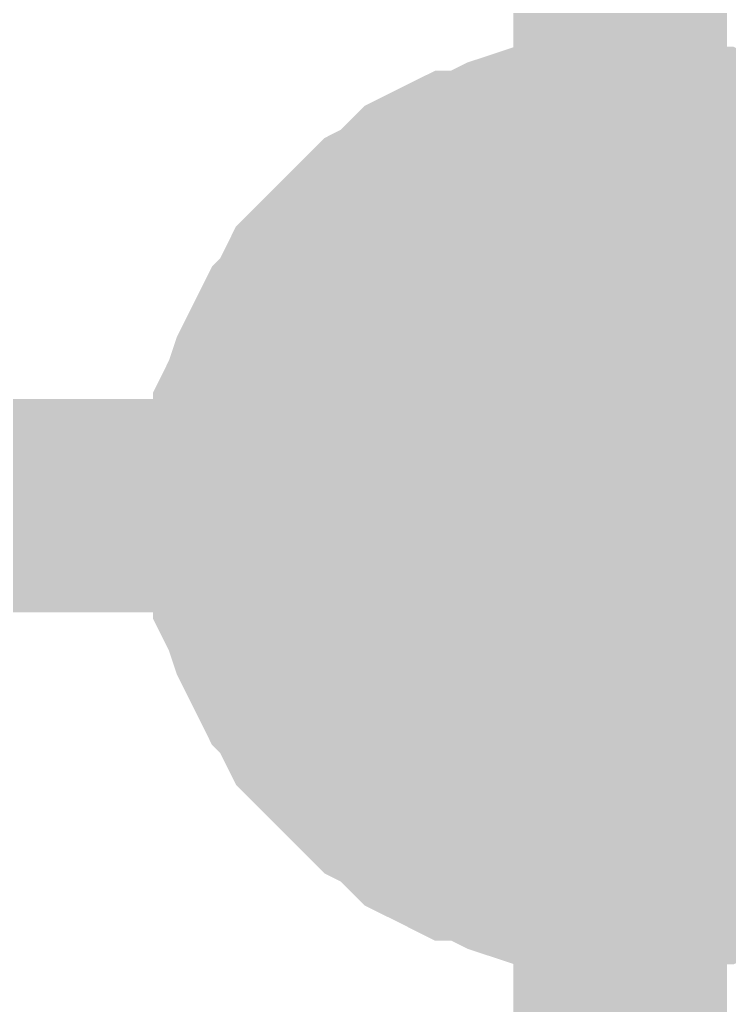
# Model space of a CAD drawing. Header units: inches. Extents: x 0 to 432, y 0 to 280.
# Drawn here: x 263.328 to 264.323, y 146.613 to 147.996 of the extents above; entities that cross this region are included whole.
import ezdxf

# ---------------------------------------------------------------- set-up
doc = ezdxf.new("R2010")
doc.units = ezdxf.units.IN
doc.layers.add('Sheet', color=255, linetype='Continuous')

msp = doc.modelspace()

# ---------------------------------------------------------------- linework, layer by layer
at = {"layer": 'Sheet'}
for points in [[(264.1698, 147.3139, 0.2997, 0.2997, 0), (264.1698, 149.8518, 0.2997, 0.2997, 0)], [(263.6532, 147.3139, 0.2997, 0.2997, 0), (263.6532, 147.3363, 0.2997, 0.2997, 0), (263.6532, 147.37, 0.2997, 0.2997, 0), (263.6644, 147.3925, 0.2997, 0.2997, 0), (263.6644, 147.4149, 0.2997, 0.2997, 0), (263.6644, 147.4374, 0.2997, 0.2997, 0), (263.6756, 147.4599, 0.2997, 0.2997, 0), (263.6869, 147.4936, 0.2997, 0.2997, 0), (263.6981, 147.516, 0.2997, 0.2997, 0), (263.7093, 147.5385, 0.2997, 0.2997, 0), (263.7205, 147.5609, 0.2997, 0.2997, 0), (263.7318, 147.5722, 0.2997, 0.2997, 0), (263.743, 147.5946, 0.2997, 0.2997, 0), (263.7542, 147.6171, 0.2997, 0.2997, 0), (263.7767, 147.6395, 0.2997, 0.2997, 0), (263.7879, 147.6508, 0.2997, 0.2997, 0), (263.8104, 147.6732, 0.2997, 0.2997, 0), (263.8216, 147.6845, 0.2997, 0.2997, 0), (263.8441, 147.7069, 0.2997, 0.2997, 0), (263.8665, 147.7182, 0.2997, 0.2997, 0), (263.8778, 147.7294, 0.2997, 0.2997, 0), (263.9002, 147.7518, 0.2997, 0.2997, 0), (263.9227, 147.7631, 0.2997, 0.2997, 0), (263.9452, 147.7743, 0.2997, 0.2997, 0), (263.9676, 147.7743, 0.2997, 0.2997, 0), (263.9901, 147.7855, 0.2997, 0.2997, 0), (264.0125, 147.7968, 0.2997, 0.2997, 0), (264.0462, 147.808, 0.2997, 0.2997, 0), (264.0687, 147.808, 0.2997, 0.2997, 0), (264.0912, 147.808, 0.2997, 0.2997, 0), (264.1136, 147.8192, 0.2997, 0.2997, 0), (264.1473, 147.8192, 0.2997, 0.2997, 0), (264.1698, 147.8192, 0.2997, 0.2997, 0)], [(263.6532, 147.3139, 0.2997, 0.2997, 0), (263.6532, 147.3363, 0.2997, 0.2997, 0), (263.6532, 147.37, 0.2997, 0.2997, 0), (263.6644, 147.3925, 0.2997, 0.2997, 0), (263.6644, 147.4149, 0.2997, 0.2997, 0), (263.6644, 147.4374, 0.2997, 0.2997, 0), (263.6756, 147.4599, 0.2997, 0.2997, 0), (263.6869, 147.4936, 0.2997, 0.2997, 0), (263.6981, 147.516, 0.2997, 0.2997, 0), (263.7093, 147.5385, 0.2997, 0.2997, 0), (263.7205, 147.5609, 0.2997, 0.2997, 0), (263.7318, 147.5722, 0.2997, 0.2997, 0), (263.743, 147.5946, 0.2997, 0.2997, 0), (263.7542, 147.6171, 0.2997, 0.2997, 0), (263.7767, 147.6395, 0.2997, 0.2997, 0), (263.7879, 147.6508, 0.2997, 0.2997, 0), (263.8104, 147.6732, 0.2997, 0.2997, 0), (263.8216, 147.6845, 0.2997, 0.2997, 0), (263.8441, 147.7069, 0.2997, 0.2997, 0), (263.8665, 147.7182, 0.2997, 0.2997, 0), (263.8778, 147.7294, 0.2997, 0.2997, 0), (263.9002, 147.7518, 0.2997, 0.2997, 0), (263.9227, 147.7631, 0.2997, 0.2997, 0), (263.9452, 147.7743, 0.2997, 0.2997, 0), (263.9676, 147.7743, 0.2997, 0.2997, 0), (263.9901, 147.7855, 0.2997, 0.2997, 0), (264.0125, 147.7968, 0.2997, 0.2997, 0), (264.0462, 147.808, 0.2997, 0.2997, 0), (264.0687, 147.808, 0.2997, 0.2997, 0), (264.0912, 147.808, 0.2997, 0.2997, 0), (264.1136, 147.8192, 0.2997, 0.2997, 0), (264.1473, 147.8192, 0.2997, 0.2997, 0), (264.1698, 147.8192, 0.2997, 0.2997, 0)], [(263.6532, 147.3139, 0.2997, 0.2997, 0), (263.6532, 147.3363, 0.2997, 0.2997, 0), (263.6532, 147.37, 0.2997, 0.2997, 0), (263.6644, 147.3925, 0.2997, 0.2997, 0), (263.6644, 147.4149, 0.2997, 0.2997, 0), (263.6644, 147.4374, 0.2997, 0.2997, 0), (263.6756, 147.4599, 0.2997, 0.2997, 0), (263.6869, 147.4936, 0.2997, 0.2997, 0), (263.6981, 147.516, 0.2997, 0.2997, 0), (263.7093, 147.5385, 0.2997, 0.2997, 0), (263.7205, 147.5609, 0.2997, 0.2997, 0), (263.7318, 147.5722, 0.2997, 0.2997, 0), (263.743, 147.5946, 0.2997, 0.2997, 0), (263.7542, 147.6171, 0.2997, 0.2997, 0), (263.7767, 147.6395, 0.2997, 0.2997, 0), (263.7879, 147.6508, 0.2997, 0.2997, 0), (263.8104, 147.6732, 0.2997, 0.2997, 0), (263.8216, 147.6845, 0.2997, 0.2997, 0), (263.8441, 147.7069, 0.2997, 0.2997, 0), (263.8665, 147.7182, 0.2997, 0.2997, 0), (263.8778, 147.7294, 0.2997, 0.2997, 0), (263.9002, 147.7518, 0.2997, 0.2997, 0), (263.9227, 147.7631, 0.2997, 0.2997, 0), (263.9452, 147.7743, 0.2997, 0.2997, 0), (263.9676, 147.7743, 0.2997, 0.2997, 0), (263.9901, 147.7855, 0.2997, 0.2997, 0), (264.0125, 147.7968, 0.2997, 0.2997, 0), (264.0462, 147.808, 0.2997, 0.2997, 0), (264.0687, 147.808, 0.2997, 0.2997, 0), (264.0912, 147.808, 0.2997, 0.2997, 0), (264.1136, 147.8192, 0.2997, 0.2997, 0), (264.1473, 147.8192, 0.2997, 0.2997, 0), (264.1698, 147.8192, 0.2997, 0.2997, 0)], [(263.6532, 147.3139, 0.2997, 0.2997, 0), (263.6532, 147.3363, 0.2997, 0.2997, 0), (263.6532, 147.37, 0.2997, 0.2997, 0), (263.6644, 147.3925, 0.2997, 0.2997, 0), (263.6644, 147.4149, 0.2997, 0.2997, 0), (263.6644, 147.4374, 0.2997, 0.2997, 0), (263.6756, 147.4599, 0.2997, 0.2997, 0), (263.6869, 147.4936, 0.2997, 0.2997, 0), (263.6981, 147.516, 0.2997, 0.2997, 0), (263.7093, 147.5385, 0.2997, 0.2997, 0), (263.7205, 147.5609, 0.2997, 0.2997, 0), (263.7318, 147.5722, 0.2997, 0.2997, 0), (263.743, 147.5946, 0.2997, 0.2997, 0), (263.7542, 147.6171, 0.2997, 0.2997, 0), (263.7767, 147.6395, 0.2997, 0.2997, 0), (263.7879, 147.6508, 0.2997, 0.2997, 0), (263.8104, 147.6732, 0.2997, 0.2997, 0), (263.8216, 147.6845, 0.2997, 0.2997, 0), (263.8441, 147.7069, 0.2997, 0.2997, 0), (263.8665, 147.7182, 0.2997, 0.2997, 0), (263.8778, 147.7294, 0.2997, 0.2997, 0), (263.9002, 147.7518, 0.2997, 0.2997, 0), (263.9227, 147.7631, 0.2997, 0.2997, 0), (263.9452, 147.7743, 0.2997, 0.2997, 0), (263.9676, 147.7743, 0.2997, 0.2997, 0), (263.9901, 147.7855, 0.2997, 0.2997, 0), (264.0125, 147.7968, 0.2997, 0.2997, 0), (264.0462, 147.808, 0.2997, 0.2997, 0), (264.0687, 147.808, 0.2997, 0.2997, 0), (264.0912, 147.808, 0.2997, 0.2997, 0), (264.1136, 147.8192, 0.2997, 0.2997, 0), (264.1473, 147.8192, 0.2997, 0.2997, 0), (264.1698, 147.8192, 0.2997, 0.2997, 0)], [(264.1698, 147.8192, 0.2997, 0.2997, 0), (264.1698, 147.8192, 0.2997, 0.2997, 0)], [(264.1698, 147.8192, 0.2997, 0.2997, 0), (264.1922, 147.8192, 0.2997, 0.2997, 0), (264.2259, 147.8192, 0.2997, 0.2997, 0), (264.2484, 147.808, 0.2997, 0.2997, 0), (264.2709, 147.808, 0.2997, 0.2997, 0), (264.2933, 147.808, 0.2997, 0.2997, 0), (264.3158, 147.7968, 0.2997, 0.2997, 0), (264.3495, 147.7855, 0.2997, 0.2997, 0), (264.3719, 147.7743, 0.2997, 0.2997, 0), (264.3944, 147.7743, 0.2997, 0.2997, 0), (264.4169, 147.7631, 0.2997, 0.2997, 0), (264.4281, 147.7518, 0.2997, 0.2997, 0), (264.4505, 147.7294, 0.2997, 0.2997, 0), (264.473, 147.7182, 0.2997, 0.2997, 0)], [(264.1698, 147.8192, 0.2997, 0.2997, 0), (264.1698, 147.8192, 0.2997, 0.2997, 0)], [(264.1698, 147.8192, 0.2997, 0.2997, 0), (264.1922, 147.8192, 0.2997, 0.2997, 0), (264.2259, 147.8192, 0.2997, 0.2997, 0), (264.2484, 147.808, 0.2997, 0.2997, 0), (264.2709, 147.808, 0.2997, 0.2997, 0), (264.2933, 147.808, 0.2997, 0.2997, 0), (264.3158, 147.7968, 0.2997, 0.2997, 0), (264.3495, 147.7855, 0.2997, 0.2997, 0), (264.3719, 147.7743, 0.2997, 0.2997, 0), (264.3944, 147.7743, 0.2997, 0.2997, 0), (264.4169, 147.7631, 0.2997, 0.2997, 0), (264.4281, 147.7518, 0.2997, 0.2997, 0), (264.4505, 147.7294, 0.2997, 0.2997, 0), (264.473, 147.7182, 0.2997, 0.2997, 0)], [(264.1698, 147.8192, 0.2997, 0.2997, 0), (264.1698, 147.8192, 0.2997, 0.2997, 0)], [(264.1698, 147.8192, 0.2997, 0.2997, 0), (264.1922, 147.8192, 0.2997, 0.2997, 0), (264.2259, 147.8192, 0.2997, 0.2997, 0), (264.2484, 147.808, 0.2997, 0.2997, 0), (264.2709, 147.808, 0.2997, 0.2997, 0), (264.2933, 147.808, 0.2997, 0.2997, 0), (264.3158, 147.7968, 0.2997, 0.2997, 0), (264.3495, 147.7855, 0.2997, 0.2997, 0), (264.3719, 147.7743, 0.2997, 0.2997, 0), (264.3944, 147.7743, 0.2997, 0.2997, 0), (264.4169, 147.7631, 0.2997, 0.2997, 0), (264.4281, 147.7518, 0.2997, 0.2997, 0), (264.4505, 147.7294, 0.2997, 0.2997, 0), (264.473, 147.7182, 0.2997, 0.2997, 0)], [(264.1698, 147.8192, 0.2997, 0.2997, 0), (264.1698, 147.8192, 0.2997, 0.2997, 0)], [(264.1698, 147.8192, 0.2997, 0.2997, 0), (264.1922, 147.8192, 0.2997, 0.2997, 0), (264.2259, 147.8192, 0.2997, 0.2997, 0), (264.2484, 147.808, 0.2997, 0.2997, 0), (264.2709, 147.808, 0.2997, 0.2997, 0), (264.2933, 147.808, 0.2997, 0.2997, 0), (264.3158, 147.7968, 0.2997, 0.2997, 0), (264.3495, 147.7855, 0.2997, 0.2997, 0), (264.3719, 147.7743, 0.2997, 0.2997, 0), (264.3944, 147.7743, 0.2997, 0.2997, 0), (264.4169, 147.7631, 0.2997, 0.2997, 0), (264.4281, 147.7518, 0.2997, 0.2997, 0), (264.4505, 147.7294, 0.2997, 0.2997, 0), (264.473, 147.7182, 0.2997, 0.2997, 0)], [(263.6532, 147.3139, 0.0991, 0.0991, 0), (263.6532, 147.3363, 0.0991, 0.0991, 0), (263.6532, 147.37, 0.0991, 0.0991, 0), (263.6644, 147.3925, 0.0991, 0.0991, 0), (263.6644, 147.4149, 0.0991, 0.0991, 0), (263.6644, 147.4374, 0.0991, 0.0991, 0), (263.6756, 147.4599, 0.0991, 0.0991, 0), (263.6869, 147.4936, 0.0991, 0.0991, 0), (263.6981, 147.516, 0.0991, 0.0991, 0), (263.7093, 147.5385, 0.0991, 0.0991, 0), (263.7205, 147.5609, 0.0991, 0.0991, 0), (263.7318, 147.5722, 0.0991, 0.0991, 0), (263.743, 147.5946, 0.0991, 0.0991, 0), (263.7542, 147.6171, 0.0991, 0.0991, 0), (263.7767, 147.6395, 0.0991, 0.0991, 0), (263.7879, 147.6508, 0.0991, 0.0991, 0), (263.8104, 147.6732, 0.0991, 0.0991, 0), (263.8216, 147.6845, 0.0991, 0.0991, 0), (263.8441, 147.7069, 0.0991, 0.0991, 0), (263.8665, 147.7182, 0.0991, 0.0991, 0), (263.8778, 147.7294, 0.0991, 0.0991, 0), (263.9002, 147.7518, 0.0991, 0.0991, 0), (263.9227, 147.7631, 0.0991, 0.0991, 0), (263.9452, 147.7743, 0.0991, 0.0991, 0), (263.9676, 147.7743, 0.0991, 0.0991, 0), (263.9901, 147.7855, 0.0991, 0.0991, 0), (264.0125, 147.7968, 0.0991, 0.0991, 0), (264.0462, 147.808, 0.0991, 0.0991, 0), (264.0687, 147.808, 0.0991, 0.0991, 0), (264.0912, 147.808, 0.0991, 0.0991, 0), (264.1136, 147.8192, 0.0991, 0.0991, 0), (264.1473, 147.8192, 0.0991, 0.0991, 0), (264.1698, 147.8192, 0.0991, 0.0991, 0)], [(263.6532, 147.3139, 0.0991, 0.0991, 0), (263.6532, 147.3363, 0.0991, 0.0991, 0), (263.6532, 147.37, 0.0991, 0.0991, 0), (263.6644, 147.3925, 0.0991, 0.0991, 0), (263.6644, 147.4149, 0.0991, 0.0991, 0), (263.6644, 147.4374, 0.0991, 0.0991, 0), (263.6756, 147.4599, 0.0991, 0.0991, 0), (263.6869, 147.4936, 0.0991, 0.0991, 0), (263.6981, 147.516, 0.0991, 0.0991, 0), (263.7093, 147.5385, 0.0991, 0.0991, 0), (263.7205, 147.5609, 0.0991, 0.0991, 0), (263.7318, 147.5722, 0.0991, 0.0991, 0), (263.743, 147.5946, 0.0991, 0.0991, 0), (263.7542, 147.6171, 0.0991, 0.0991, 0), (263.7767, 147.6395, 0.0991, 0.0991, 0), (263.7879, 147.6508, 0.0991, 0.0991, 0), (263.8104, 147.6732, 0.0991, 0.0991, 0), (263.8216, 147.6845, 0.0991, 0.0991, 0), (263.8441, 147.7069, 0.0991, 0.0991, 0), (263.8665, 147.7182, 0.0991, 0.0991, 0), (263.8778, 147.7294, 0.0991, 0.0991, 0), (263.9002, 147.7518, 0.0991, 0.0991, 0), (263.9227, 147.7631, 0.0991, 0.0991, 0), (263.9452, 147.7743, 0.0991, 0.0991, 0), (263.9676, 147.7743, 0.0991, 0.0991, 0), (263.9901, 147.7855, 0.0991, 0.0991, 0), (264.0125, 147.7968, 0.0991, 0.0991, 0), (264.0462, 147.808, 0.0991, 0.0991, 0), (264.0687, 147.808, 0.0991, 0.0991, 0), (264.0912, 147.808, 0.0991, 0.0991, 0), (264.1136, 147.8192, 0.0991, 0.0991, 0), (264.1473, 147.8192, 0.0991, 0.0991, 0), (264.1698, 147.8192, 0.0991, 0.0991, 0)], [(263.6532, 147.3139, 0.0991, 0.0991, 0), (263.6532, 147.3363, 0.0991, 0.0991, 0), (263.6532, 147.37, 0.0991, 0.0991, 0), (263.6644, 147.3925, 0.0991, 0.0991, 0), (263.6644, 147.4149, 0.0991, 0.0991, 0), (263.6644, 147.4374, 0.0991, 0.0991, 0), (263.6756, 147.4599, 0.0991, 0.0991, 0), (263.6869, 147.4936, 0.0991, 0.0991, 0), (263.6981, 147.516, 0.0991, 0.0991, 0), (263.7093, 147.5385, 0.0991, 0.0991, 0), (263.7205, 147.5609, 0.0991, 0.0991, 0), (263.7318, 147.5722, 0.0991, 0.0991, 0), (263.743, 147.5946, 0.0991, 0.0991, 0), (263.7542, 147.6171, 0.0991, 0.0991, 0), (263.7767, 147.6395, 0.0991, 0.0991, 0), (263.7879, 147.6508, 0.0991, 0.0991, 0), (263.8104, 147.6732, 0.0991, 0.0991, 0), (263.8216, 147.6845, 0.0991, 0.0991, 0), (263.8441, 147.7069, 0.0991, 0.0991, 0), (263.8665, 147.7182, 0.0991, 0.0991, 0), (263.8778, 147.7294, 0.0991, 0.0991, 0), (263.9002, 147.7518, 0.0991, 0.0991, 0), (263.9227, 147.7631, 0.0991, 0.0991, 0), (263.9452, 147.7743, 0.0991, 0.0991, 0), (263.9676, 147.7743, 0.0991, 0.0991, 0), (263.9901, 147.7855, 0.0991, 0.0991, 0), (264.0125, 147.7968, 0.0991, 0.0991, 0), (264.0462, 147.808, 0.0991, 0.0991, 0), (264.0687, 147.808, 0.0991, 0.0991, 0), (264.0912, 147.808, 0.0991, 0.0991, 0), (264.1136, 147.8192, 0.0991, 0.0991, 0), (264.1473, 147.8192, 0.0991, 0.0991, 0), (264.1698, 147.8192, 0.0991, 0.0991, 0)], [(263.6532, 147.3139, 0.0991, 0.0991, 0), (263.6532, 147.3363, 0.0991, 0.0991, 0), (263.6532, 147.37, 0.0991, 0.0991, 0), (263.6644, 147.3925, 0.0991, 0.0991, 0), (263.6644, 147.4149, 0.0991, 0.0991, 0), (263.6644, 147.4374, 0.0991, 0.0991, 0), (263.6756, 147.4599, 0.0991, 0.0991, 0), (263.6869, 147.4936, 0.0991, 0.0991, 0), (263.6981, 147.516, 0.0991, 0.0991, 0), (263.7093, 147.5385, 0.0991, 0.0991, 0), (263.7205, 147.5609, 0.0991, 0.0991, 0), (263.7318, 147.5722, 0.0991, 0.0991, 0), (263.743, 147.5946, 0.0991, 0.0991, 0), (263.7542, 147.6171, 0.0991, 0.0991, 0), (263.7767, 147.6395, 0.0991, 0.0991, 0), (263.7879, 147.6508, 0.0991, 0.0991, 0), (263.8104, 147.6732, 0.0991, 0.0991, 0), (263.8216, 147.6845, 0.0991, 0.0991, 0), (263.8441, 147.7069, 0.0991, 0.0991, 0), (263.8665, 147.7182, 0.0991, 0.0991, 0), (263.8778, 147.7294, 0.0991, 0.0991, 0), (263.9002, 147.7518, 0.0991, 0.0991, 0), (263.9227, 147.7631, 0.0991, 0.0991, 0), (263.9452, 147.7743, 0.0991, 0.0991, 0), (263.9676, 147.7743, 0.0991, 0.0991, 0), (263.9901, 147.7855, 0.0991, 0.0991, 0), (264.0125, 147.7968, 0.0991, 0.0991, 0), (264.0462, 147.808, 0.0991, 0.0991, 0), (264.0687, 147.808, 0.0991, 0.0991, 0), (264.0912, 147.808, 0.0991, 0.0991, 0), (264.1136, 147.8192, 0.0991, 0.0991, 0), (264.1473, 147.8192, 0.0991, 0.0991, 0), (264.1698, 147.8192, 0.0991, 0.0991, 0)], [(264.1698, 147.8192, 0.0991, 0.0991, 0), (264.1698, 147.8192, 0.0991, 0.0991, 0)], [(264.1698, 147.8192, 0.0991, 0.0991, 0), (264.1922, 147.8192, 0.0991, 0.0991, 0), (264.2259, 147.8192, 0.0991, 0.0991, 0), (264.2484, 147.808, 0.0991, 0.0991, 0), (264.2709, 147.808, 0.0991, 0.0991, 0), (264.2933, 147.808, 0.0991, 0.0991, 0), (264.3158, 147.7968, 0.0991, 0.0991, 0), (264.3495, 147.7855, 0.0991, 0.0991, 0), (264.3719, 147.7743, 0.0991, 0.0991, 0), (264.3944, 147.7743, 0.0991, 0.0991, 0)], [(264.1698, 147.8192, 0.0991, 0.0991, 0), (264.1698, 147.8192, 0.0991, 0.0991, 0)], [(264.1698, 147.8192, 0.0991, 0.0991, 0), (264.1922, 147.8192, 0.0991, 0.0991, 0), (264.2259, 147.8192, 0.0991, 0.0991, 0), (264.2484, 147.808, 0.0991, 0.0991, 0), (264.2709, 147.808, 0.0991, 0.0991, 0), (264.2933, 147.808, 0.0991, 0.0991, 0), (264.3158, 147.7968, 0.0991, 0.0991, 0), (264.3495, 147.7855, 0.0991, 0.0991, 0), (264.3719, 147.7743, 0.0991, 0.0991, 0), (264.3944, 147.7743, 0.0991, 0.0991, 0)], [(264.1698, 147.8192, 0.0991, 0.0991, 0), (264.1698, 147.8192, 0.0991, 0.0991, 0)], [(264.1698, 147.8192, 0.0991, 0.0991, 0), (264.1922, 147.8192, 0.0991, 0.0991, 0), (264.2259, 147.8192, 0.0991, 0.0991, 0), (264.2484, 147.808, 0.0991, 0.0991, 0), (264.2709, 147.808, 0.0991, 0.0991, 0), (264.2933, 147.808, 0.0991, 0.0991, 0), (264.3158, 147.7968, 0.0991, 0.0991, 0), (264.3495, 147.7855, 0.0991, 0.0991, 0), (264.3719, 147.7743, 0.0991, 0.0991, 0), (264.3944, 147.7743, 0.0991, 0.0991, 0)], [(264.1698, 147.8192, 0.0991, 0.0991, 0), (264.1698, 147.8192, 0.0991, 0.0991, 0)], [(264.1698, 147.8192, 0.0991, 0.0991, 0), (264.1922, 147.8192, 0.0991, 0.0991, 0), (264.2259, 147.8192, 0.0991, 0.0991, 0), (264.2484, 147.808, 0.0991, 0.0991, 0), (264.2709, 147.808, 0.0991, 0.0991, 0), (264.2933, 147.808, 0.0991, 0.0991, 0), (264.3158, 147.7968, 0.0991, 0.0991, 0), (264.3495, 147.7855, 0.0991, 0.0991, 0), (264.3719, 147.7743, 0.0991, 0.0991, 0), (264.3944, 147.7743, 0.0991, 0.0991, 0)], [(252.4786, 147.3139, 0.2997, 0.2997, 0), (264.1698, 147.3139, 0.2997, 0.2997, 0), (264.1698, 141.9797, 0.2997, 0.2997, 0)], [(264.1698, 146.8085, 0.2997, 0.2997, 0), (264.1473, 146.8085, 0.2997, 0.2997, 0), (264.1136, 146.8085, 0.2997, 0.2997, 0), (264.0912, 146.8198, 0.2997, 0.2997, 0), (264.0687, 146.8198, 0.2997, 0.2997, 0), (264.0462, 146.8198, 0.2997, 0.2997, 0), (264.0125, 146.831, 0.2997, 0.2997, 0), (263.9901, 146.8422, 0.2997, 0.2997, 0), (263.9676, 146.8534, 0.2997, 0.2997, 0), (263.9452, 146.8534, 0.2997, 0.2997, 0), (263.9227, 146.8647, 0.2997, 0.2997, 0), (263.9002, 146.8759, 0.2997, 0.2997, 0), (263.8778, 146.8984, 0.2997, 0.2997, 0), (263.8665, 146.9096, 0.2997, 0.2997, 0), (263.8441, 146.9208, 0.2997, 0.2997, 0), (263.8216, 146.9433, 0.2997, 0.2997, 0), (263.8104, 146.9545, 0.2997, 0.2997, 0), (263.7879, 146.977, 0.2997, 0.2997, 0), (263.7767, 146.9882, 0.2997, 0.2997, 0), (263.7542, 147.0107, 0.2997, 0.2997, 0), (263.743, 147.0331, 0.2997, 0.2997, 0), (263.7318, 147.0556, 0.2997, 0.2997, 0), (263.7205, 147.0668, 0.2997, 0.2997, 0), (263.7093, 147.0893, 0.2997, 0.2997, 0), (263.6981, 147.1117, 0.2997, 0.2997, 0), (263.6869, 147.1342, 0.2997, 0.2997, 0), (263.6756, 147.1679, 0.2997, 0.2997, 0), (263.6644, 147.1903, 0.2997, 0.2997, 0), (263.6644, 147.2128, 0.2997, 0.2997, 0), (263.6644, 147.2353, 0.2997, 0.2997, 0), (263.6532, 147.2577, 0.2997, 0.2997, 0), (263.6532, 147.2914, 0.2997, 0.2997, 0), (263.6532, 147.3139, 0.2997, 0.2997, 0)], [(263.6532, 147.3139, 0.2997, 0.2997, 0), (263.6532, 147.3139, 0.2997, 0.2997, 0)], [(264.1698, 146.8085, 0.2997, 0.2997, 0), (264.1473, 146.8085, 0.2997, 0.2997, 0), (264.1136, 146.8085, 0.2997, 0.2997, 0), (264.0912, 146.8198, 0.2997, 0.2997, 0), (264.0687, 146.8198, 0.2997, 0.2997, 0), (264.0462, 146.8198, 0.2997, 0.2997, 0), (264.0125, 146.831, 0.2997, 0.2997, 0), (263.9901, 146.8422, 0.2997, 0.2997, 0), (263.9676, 146.8534, 0.2997, 0.2997, 0), (263.9452, 146.8534, 0.2997, 0.2997, 0), (263.9227, 146.8647, 0.2997, 0.2997, 0), (263.9002, 146.8759, 0.2997, 0.2997, 0), (263.8778, 146.8984, 0.2997, 0.2997, 0), (263.8665, 146.9096, 0.2997, 0.2997, 0), (263.8441, 146.9208, 0.2997, 0.2997, 0), (263.8216, 146.9433, 0.2997, 0.2997, 0), (263.8104, 146.9545, 0.2997, 0.2997, 0), (263.7879, 146.977, 0.2997, 0.2997, 0), (263.7767, 146.9882, 0.2997, 0.2997, 0), (263.7542, 147.0107, 0.2997, 0.2997, 0), (263.743, 147.0331, 0.2997, 0.2997, 0), (263.7318, 147.0556, 0.2997, 0.2997, 0), (263.7205, 147.0668, 0.2997, 0.2997, 0), (263.7093, 147.0893, 0.2997, 0.2997, 0), (263.6981, 147.1117, 0.2997, 0.2997, 0), (263.6869, 147.1342, 0.2997, 0.2997, 0), (263.6756, 147.1679, 0.2997, 0.2997, 0), (263.6644, 147.1903, 0.2997, 0.2997, 0), (263.6644, 147.2128, 0.2997, 0.2997, 0), (263.6644, 147.2353, 0.2997, 0.2997, 0), (263.6532, 147.2577, 0.2997, 0.2997, 0), (263.6532, 147.2914, 0.2997, 0.2997, 0), (263.6532, 147.3139, 0.2997, 0.2997, 0)], [(263.6532, 147.3139, 0.2997, 0.2997, 0), (263.6532, 147.3139, 0.2997, 0.2997, 0)], [(264.1698, 146.8085, 0.2997, 0.2997, 0), (264.1473, 146.8085, 0.2997, 0.2997, 0), (264.1136, 146.8085, 0.2997, 0.2997, 0), (264.0912, 146.8198, 0.2997, 0.2997, 0), (264.0687, 146.8198, 0.2997, 0.2997, 0), (264.0462, 146.8198, 0.2997, 0.2997, 0), (264.0125, 146.831, 0.2997, 0.2997, 0), (263.9901, 146.8422, 0.2997, 0.2997, 0), (263.9676, 146.8534, 0.2997, 0.2997, 0), (263.9452, 146.8534, 0.2997, 0.2997, 0), (263.9227, 146.8647, 0.2997, 0.2997, 0), (263.9002, 146.8759, 0.2997, 0.2997, 0), (263.8778, 146.8984, 0.2997, 0.2997, 0), (263.8665, 146.9096, 0.2997, 0.2997, 0), (263.8441, 146.9208, 0.2997, 0.2997, 0), (263.8216, 146.9433, 0.2997, 0.2997, 0), (263.8104, 146.9545, 0.2997, 0.2997, 0), (263.7879, 146.977, 0.2997, 0.2997, 0), (263.7767, 146.9882, 0.2997, 0.2997, 0), (263.7542, 147.0107, 0.2997, 0.2997, 0), (263.743, 147.0331, 0.2997, 0.2997, 0), (263.7318, 147.0556, 0.2997, 0.2997, 0), (263.7205, 147.0668, 0.2997, 0.2997, 0), (263.7093, 147.0893, 0.2997, 0.2997, 0), (263.6981, 147.1117, 0.2997, 0.2997, 0), (263.6869, 147.1342, 0.2997, 0.2997, 0), (263.6756, 147.1679, 0.2997, 0.2997, 0), (263.6644, 147.1903, 0.2997, 0.2997, 0), (263.6644, 147.2128, 0.2997, 0.2997, 0), (263.6644, 147.2353, 0.2997, 0.2997, 0), (263.6532, 147.2577, 0.2997, 0.2997, 0), (263.6532, 147.2914, 0.2997, 0.2997, 0), (263.6532, 147.3139, 0.2997, 0.2997, 0)], [(263.6532, 147.3139, 0.2997, 0.2997, 0), (263.6532, 147.3139, 0.2997, 0.2997, 0)], [(264.1698, 146.8085, 0.2997, 0.2997, 0), (264.1473, 146.8085, 0.2997, 0.2997, 0), (264.1136, 146.8085, 0.2997, 0.2997, 0), (264.0912, 146.8198, 0.2997, 0.2997, 0), (264.0687, 146.8198, 0.2997, 0.2997, 0), (264.0462, 146.8198, 0.2997, 0.2997, 0), (264.0125, 146.831, 0.2997, 0.2997, 0), (263.9901, 146.8422, 0.2997, 0.2997, 0), (263.9676, 146.8534, 0.2997, 0.2997, 0), (263.9452, 146.8534, 0.2997, 0.2997, 0), (263.9227, 146.8647, 0.2997, 0.2997, 0), (263.9002, 146.8759, 0.2997, 0.2997, 0), (263.8778, 146.8984, 0.2997, 0.2997, 0), (263.8665, 146.9096, 0.2997, 0.2997, 0), (263.8441, 146.9208, 0.2997, 0.2997, 0), (263.8216, 146.9433, 0.2997, 0.2997, 0), (263.8104, 146.9545, 0.2997, 0.2997, 0), (263.7879, 146.977, 0.2997, 0.2997, 0), (263.7767, 146.9882, 0.2997, 0.2997, 0), (263.7542, 147.0107, 0.2997, 0.2997, 0), (263.743, 147.0331, 0.2997, 0.2997, 0), (263.7318, 147.0556, 0.2997, 0.2997, 0), (263.7205, 147.0668, 0.2997, 0.2997, 0), (263.7093, 147.0893, 0.2997, 0.2997, 0), (263.6981, 147.1117, 0.2997, 0.2997, 0), (263.6869, 147.1342, 0.2997, 0.2997, 0), (263.6756, 147.1679, 0.2997, 0.2997, 0), (263.6644, 147.1903, 0.2997, 0.2997, 0), (263.6644, 147.2128, 0.2997, 0.2997, 0), (263.6644, 147.2353, 0.2997, 0.2997, 0), (263.6532, 147.2577, 0.2997, 0.2997, 0), (263.6532, 147.2914, 0.2997, 0.2997, 0), (263.6532, 147.3139, 0.2997, 0.2997, 0)], [(263.6532, 147.3139, 0.2997, 0.2997, 0), (263.6532, 147.3139, 0.2997, 0.2997, 0)], [(264.1698, 146.8085, 0.0991, 0.0991, 0), (264.1473, 146.8085, 0.0991, 0.0991, 0), (264.1136, 146.8085, 0.0991, 0.0991, 0), (264.0912, 146.8198, 0.0991, 0.0991, 0), (264.0687, 146.8198, 0.0991, 0.0991, 0), (264.0462, 146.8198, 0.0991, 0.0991, 0), (264.0125, 146.831, 0.0991, 0.0991, 0), (263.9901, 146.8422, 0.0991, 0.0991, 0), (263.9676, 146.8534, 0.0991, 0.0991, 0), (263.9452, 146.8534, 0.0991, 0.0991, 0), (263.9227, 146.8647, 0.0991, 0.0991, 0), (263.9002, 146.8759, 0.0991, 0.0991, 0), (263.8778, 146.8984, 0.0991, 0.0991, 0), (263.8665, 146.9096, 0.0991, 0.0991, 0), (263.8441, 146.9208, 0.0991, 0.0991, 0), (263.8216, 146.9433, 0.0991, 0.0991, 0), (263.8104, 146.9545, 0.0991, 0.0991, 0), (263.7879, 146.977, 0.0991, 0.0991, 0), (263.7767, 146.9882, 0.0991, 0.0991, 0), (263.7542, 147.0107, 0.0991, 0.0991, 0), (263.743, 147.0331, 0.0991, 0.0991, 0), (263.7318, 147.0556, 0.0991, 0.0991, 0), (263.7205, 147.0668, 0.0991, 0.0991, 0), (263.7093, 147.0893, 0.0991, 0.0991, 0), (263.6981, 147.1117, 0.0991, 0.0991, 0), (263.6869, 147.1342, 0.0991, 0.0991, 0), (263.6756, 147.1679, 0.0991, 0.0991, 0), (263.6644, 147.1903, 0.0991, 0.0991, 0), (263.6644, 147.2128, 0.0991, 0.0991, 0), (263.6644, 147.2353, 0.0991, 0.0991, 0), (263.6532, 147.2577, 0.0991, 0.0991, 0), (263.6532, 147.2914, 0.0991, 0.0991, 0), (263.6532, 147.3139, 0.0991, 0.0991, 0)], [(263.6532, 147.3139, 0.0991, 0.0991, 0), (263.6532, 147.3139, 0.0991, 0.0991, 0)], [(264.1698, 146.8085, 0.0991, 0.0991, 0), (264.1473, 146.8085, 0.0991, 0.0991, 0), (264.1136, 146.8085, 0.0991, 0.0991, 0), (264.0912, 146.8198, 0.0991, 0.0991, 0), (264.0687, 146.8198, 0.0991, 0.0991, 0), (264.0462, 146.8198, 0.0991, 0.0991, 0), (264.0125, 146.831, 0.0991, 0.0991, 0), (263.9901, 146.8422, 0.0991, 0.0991, 0), (263.9676, 146.8534, 0.0991, 0.0991, 0), (263.9452, 146.8534, 0.0991, 0.0991, 0), (263.9227, 146.8647, 0.0991, 0.0991, 0), (263.9002, 146.8759, 0.0991, 0.0991, 0), (263.8778, 146.8984, 0.0991, 0.0991, 0), (263.8665, 146.9096, 0.0991, 0.0991, 0), (263.8441, 146.9208, 0.0991, 0.0991, 0), (263.8216, 146.9433, 0.0991, 0.0991, 0), (263.8104, 146.9545, 0.0991, 0.0991, 0), (263.7879, 146.977, 0.0991, 0.0991, 0), (263.7767, 146.9882, 0.0991, 0.0991, 0), (263.7542, 147.0107, 0.0991, 0.0991, 0), (263.743, 147.0331, 0.0991, 0.0991, 0), (263.7318, 147.0556, 0.0991, 0.0991, 0), (263.7205, 147.0668, 0.0991, 0.0991, 0), (263.7093, 147.0893, 0.0991, 0.0991, 0), (263.6981, 147.1117, 0.0991, 0.0991, 0), (263.6869, 147.1342, 0.0991, 0.0991, 0), (263.6756, 147.1679, 0.0991, 0.0991, 0), (263.6644, 147.1903, 0.0991, 0.0991, 0), (263.6644, 147.2128, 0.0991, 0.0991, 0), (263.6644, 147.2353, 0.0991, 0.0991, 0), (263.6532, 147.2577, 0.0991, 0.0991, 0), (263.6532, 147.2914, 0.0991, 0.0991, 0), (263.6532, 147.3139, 0.0991, 0.0991, 0)], [(263.6532, 147.3139, 0.0991, 0.0991, 0), (263.6532, 147.3139, 0.0991, 0.0991, 0)], [(264.1698, 146.8085, 0.0991, 0.0991, 0), (264.1473, 146.8085, 0.0991, 0.0991, 0), (264.1136, 146.8085, 0.0991, 0.0991, 0), (264.0912, 146.8198, 0.0991, 0.0991, 0), (264.0687, 146.8198, 0.0991, 0.0991, 0), (264.0462, 146.8198, 0.0991, 0.0991, 0), (264.0125, 146.831, 0.0991, 0.0991, 0), (263.9901, 146.8422, 0.0991, 0.0991, 0), (263.9676, 146.8534, 0.0991, 0.0991, 0), (263.9452, 146.8534, 0.0991, 0.0991, 0), (263.9227, 146.8647, 0.0991, 0.0991, 0), (263.9002, 146.8759, 0.0991, 0.0991, 0), (263.8778, 146.8984, 0.0991, 0.0991, 0), (263.8665, 146.9096, 0.0991, 0.0991, 0), (263.8441, 146.9208, 0.0991, 0.0991, 0), (263.8216, 146.9433, 0.0991, 0.0991, 0), (263.8104, 146.9545, 0.0991, 0.0991, 0), (263.7879, 146.977, 0.0991, 0.0991, 0), (263.7767, 146.9882, 0.0991, 0.0991, 0), (263.7542, 147.0107, 0.0991, 0.0991, 0), (263.743, 147.0331, 0.0991, 0.0991, 0), (263.7318, 147.0556, 0.0991, 0.0991, 0), (263.7205, 147.0668, 0.0991, 0.0991, 0), (263.7093, 147.0893, 0.0991, 0.0991, 0), (263.6981, 147.1117, 0.0991, 0.0991, 0), (263.6869, 147.1342, 0.0991, 0.0991, 0), (263.6756, 147.1679, 0.0991, 0.0991, 0), (263.6644, 147.1903, 0.0991, 0.0991, 0), (263.6644, 147.2128, 0.0991, 0.0991, 0), (263.6644, 147.2353, 0.0991, 0.0991, 0), (263.6532, 147.2577, 0.0991, 0.0991, 0), (263.6532, 147.2914, 0.0991, 0.0991, 0), (263.6532, 147.3139, 0.0991, 0.0991, 0)], [(263.6532, 147.3139, 0.0991, 0.0991, 0), (263.6532, 147.3139, 0.0991, 0.0991, 0)], [(264.1698, 146.8085, 0.0991, 0.0991, 0), (264.1473, 146.8085, 0.0991, 0.0991, 0), (264.1136, 146.8085, 0.0991, 0.0991, 0), (264.0912, 146.8198, 0.0991, 0.0991, 0), (264.0687, 146.8198, 0.0991, 0.0991, 0), (264.0462, 146.8198, 0.0991, 0.0991, 0), (264.0125, 146.831, 0.0991, 0.0991, 0), (263.9901, 146.8422, 0.0991, 0.0991, 0), (263.9676, 146.8534, 0.0991, 0.0991, 0), (263.9452, 146.8534, 0.0991, 0.0991, 0), (263.9227, 146.8647, 0.0991, 0.0991, 0), (263.9002, 146.8759, 0.0991, 0.0991, 0), (263.8778, 146.8984, 0.0991, 0.0991, 0), (263.8665, 146.9096, 0.0991, 0.0991, 0), (263.8441, 146.9208, 0.0991, 0.0991, 0), (263.8216, 146.9433, 0.0991, 0.0991, 0), (263.8104, 146.9545, 0.0991, 0.0991, 0), (263.7879, 146.977, 0.0991, 0.0991, 0), (263.7767, 146.9882, 0.0991, 0.0991, 0), (263.7542, 147.0107, 0.0991, 0.0991, 0), (263.743, 147.0331, 0.0991, 0.0991, 0), (263.7318, 147.0556, 0.0991, 0.0991, 0), (263.7205, 147.0668, 0.0991, 0.0991, 0), (263.7093, 147.0893, 0.0991, 0.0991, 0), (263.6981, 147.1117, 0.0991, 0.0991, 0), (263.6869, 147.1342, 0.0991, 0.0991, 0), (263.6756, 147.1679, 0.0991, 0.0991, 0), (263.6644, 147.1903, 0.0991, 0.0991, 0), (263.6644, 147.2128, 0.0991, 0.0991, 0), (263.6644, 147.2353, 0.0991, 0.0991, 0), (263.6532, 147.2577, 0.0991, 0.0991, 0), (263.6532, 147.2914, 0.0991, 0.0991, 0), (263.6532, 147.3139, 0.0991, 0.0991, 0)], [(263.6532, 147.3139, 0.0991, 0.0991, 0), (263.6532, 147.3139, 0.0991, 0.0991, 0)], [(264.473, 146.9096, 0.2997, 0.2997, 0), (264.4505, 146.8984, 0.2997, 0.2997, 0), (264.4281, 146.8759, 0.2997, 0.2997, 0), (264.4169, 146.8647, 0.2997, 0.2997, 0), (264.3944, 146.8534, 0.2997, 0.2997, 0), (264.3719, 146.8534, 0.2997, 0.2997, 0), (264.3495, 146.8422, 0.2997, 0.2997, 0), (264.3158, 146.831, 0.2997, 0.2997, 0), (264.2933, 146.8198, 0.2997, 0.2997, 0), (264.2709, 146.8198, 0.2997, 0.2997, 0), (264.2484, 146.8198, 0.2997, 0.2997, 0), (264.2259, 146.8085, 0.2997, 0.2997, 0), (264.1922, 146.8085, 0.2997, 0.2997, 0), (264.1698, 146.8085, 0.2997, 0.2997, 0)], [(264.473, 146.9096, 0.2997, 0.2997, 0), (264.4505, 146.8984, 0.2997, 0.2997, 0), (264.4281, 146.8759, 0.2997, 0.2997, 0), (264.4169, 146.8647, 0.2997, 0.2997, 0), (264.3944, 146.8534, 0.2997, 0.2997, 0), (264.3719, 146.8534, 0.2997, 0.2997, 0), (264.3495, 146.8422, 0.2997, 0.2997, 0), (264.3158, 146.831, 0.2997, 0.2997, 0), (264.2933, 146.8198, 0.2997, 0.2997, 0), (264.2709, 146.8198, 0.2997, 0.2997, 0), (264.2484, 146.8198, 0.2997, 0.2997, 0), (264.2259, 146.8085, 0.2997, 0.2997, 0), (264.1922, 146.8085, 0.2997, 0.2997, 0), (264.1698, 146.8085, 0.2997, 0.2997, 0)], [(264.473, 146.9096, 0.2997, 0.2997, 0), (264.4505, 146.8984, 0.2997, 0.2997, 0), (264.4281, 146.8759, 0.2997, 0.2997, 0), (264.4169, 146.8647, 0.2997, 0.2997, 0), (264.3944, 146.8534, 0.2997, 0.2997, 0), (264.3719, 146.8534, 0.2997, 0.2997, 0), (264.3495, 146.8422, 0.2997, 0.2997, 0), (264.3158, 146.831, 0.2997, 0.2997, 0), (264.2933, 146.8198, 0.2997, 0.2997, 0), (264.2709, 146.8198, 0.2997, 0.2997, 0), (264.2484, 146.8198, 0.2997, 0.2997, 0), (264.2259, 146.8085, 0.2997, 0.2997, 0), (264.1922, 146.8085, 0.2997, 0.2997, 0), (264.1698, 146.8085, 0.2997, 0.2997, 0)], [(264.473, 146.9096, 0.2997, 0.2997, 0), (264.4505, 146.8984, 0.2997, 0.2997, 0), (264.4281, 146.8759, 0.2997, 0.2997, 0), (264.4169, 146.8647, 0.2997, 0.2997, 0), (264.3944, 146.8534, 0.2997, 0.2997, 0), (264.3719, 146.8534, 0.2997, 0.2997, 0), (264.3495, 146.8422, 0.2997, 0.2997, 0), (264.3158, 146.831, 0.2997, 0.2997, 0), (264.2933, 146.8198, 0.2997, 0.2997, 0), (264.2709, 146.8198, 0.2997, 0.2997, 0), (264.2484, 146.8198, 0.2997, 0.2997, 0), (264.2259, 146.8085, 0.2997, 0.2997, 0), (264.1922, 146.8085, 0.2997, 0.2997, 0), (264.1698, 146.8085, 0.2997, 0.2997, 0)], [(264.3944, 146.8534, 0.0991, 0.0991, 0), (264.3719, 146.8534, 0.0991, 0.0991, 0), (264.3495, 146.8422, 0.0991, 0.0991, 0), (264.3158, 146.831, 0.0991, 0.0991, 0), (264.2933, 146.8198, 0.0991, 0.0991, 0), (264.2709, 146.8198, 0.0991, 0.0991, 0), (264.2484, 146.8198, 0.0991, 0.0991, 0), (264.2259, 146.8085, 0.0991, 0.0991, 0), (264.1922, 146.8085, 0.0991, 0.0991, 0), (264.1698, 146.8085, 0.0991, 0.0991, 0)], [(264.3944, 146.8534, 0.0991, 0.0991, 0), (264.3719, 146.8534, 0.0991, 0.0991, 0), (264.3495, 146.8422, 0.0991, 0.0991, 0), (264.3158, 146.831, 0.0991, 0.0991, 0), (264.2933, 146.8198, 0.0991, 0.0991, 0), (264.2709, 146.8198, 0.0991, 0.0991, 0), (264.2484, 146.8198, 0.0991, 0.0991, 0), (264.2259, 146.8085, 0.0991, 0.0991, 0), (264.1922, 146.8085, 0.0991, 0.0991, 0), (264.1698, 146.8085, 0.0991, 0.0991, 0)], [(264.3944, 146.8534, 0.0991, 0.0991, 0), (264.3719, 146.8534, 0.0991, 0.0991, 0), (264.3495, 146.8422, 0.0991, 0.0991, 0), (264.3158, 146.831, 0.0991, 0.0991, 0), (264.2933, 146.8198, 0.0991, 0.0991, 0), (264.2709, 146.8198, 0.0991, 0.0991, 0), (264.2484, 146.8198, 0.0991, 0.0991, 0), (264.2259, 146.8085, 0.0991, 0.0991, 0), (264.1922, 146.8085, 0.0991, 0.0991, 0), (264.1698, 146.8085, 0.0991, 0.0991, 0)], [(264.3944, 146.8534, 0.0991, 0.0991, 0), (264.3719, 146.8534, 0.0991, 0.0991, 0), (264.3495, 146.8422, 0.0991, 0.0991, 0), (264.3158, 146.831, 0.0991, 0.0991, 0), (264.2933, 146.8198, 0.0991, 0.0991, 0), (264.2709, 146.8198, 0.0991, 0.0991, 0), (264.2484, 146.8198, 0.0991, 0.0991, 0), (264.2259, 146.8085, 0.0991, 0.0991, 0), (264.1922, 146.8085, 0.0991, 0.0991, 0), (264.1698, 146.8085, 0.0991, 0.0991, 0)]]:
    msp.add_lwpolyline(points, format="xyseb", dxfattribs=at)
msp.add_lwpolyline([(263.906, 147.32, 0.508, 0.508, 1), (264.414, 147.32, 0.508, 0.508, 1)], format="xyseb", close=True, dxfattribs=at)

doc.saveas('drawing.dxf')
